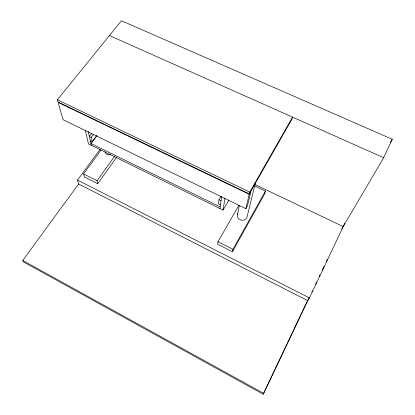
<?xml version="1.0" encoding="UTF-8"?>
<svg xmlns="http://www.w3.org/2000/svg" width="415" height="415" viewBox="0 0 415 415"><rect width="100%" height="100%" fill="white"/><g stroke="black" fill="none" stroke-linecap="round" stroke-linejoin="round"><path stroke-width="0.62" d="M220.925 196.425L218.938 199.765L218.378 203.739L220.479 204.766M219.924 208.522L221.703 196.528M238.833 205.441L217.984 241.738L217.585 244.259L232.421 251.755L264.625 193.95L265.429 191.092L253.902 185.593M85.324 130.274L88.504 143.922L223.042 210.057L224.951 198.111M237.427 214.757L239.424 205.259M232.421 251.755L232.965 249.296L265.429 191.092M245.846 208.698L249.218 194.267L250.925 191.279L247.485 205.809L245.846 208.698L63.028 119.686L58.116 102.355L249.218 194.267M249.291 193.961L249.726 192.093L292.559 117.123L291.921 119.271L249.291 193.961L58.012 101.981L57.379 99.75L121.45 20.75L392.242 139.258L383.652 157.7L341.763 229.018M255.531 182.304L247.07 216.931A4.944 4.389 12.7 0 1 240.659 219.966A4.944 4.389 12.7 0 1 237.847 213.689M100.036 149.379L77.496 180.105L78.627 183.98L22.758 260.501L23.697 262.062L263.224 394.25L306.628 302.577M263.224 394.25L309.128 297.731M311.893 291.895L312.443 290.728M315.483 284.301L316.588 281.967M319.353 276.131L319.908 274.958M322.118 270.29L324.053 266.202M326.263 261.528L327.368 259.193M306.908 301.995L309.455 297.918L344.808 223.166M390.297 142.604L392.242 139.258M223.042 210.057L228.893 200.072M101.125 149.986L83.571 173.958L84.375 176.946L97.769 183.715L116.444 157.518M97.769 183.715L97.084 180.769L114.805 156.004M96.716 135.695L90.911 143.476L220.157 206.924M90.351 140.996L92.255 141.93L96.882 135.731M92.255 141.93L91.248 137.396L93.572 134.299M91.648 133.365L89.324 136.452L91.248 137.396M109.441 35.56L383.652 157.7M254.343 184.239L343.2 226.569M57.379 99.75L249.726 192.093M218.938 199.765L221.071 200.808M83.571 173.958L97.084 180.769M217.984 241.738L232.965 249.296M77.496 180.105L309.455 297.918M78.627 183.98L307.743 300.652M22.758 260.501L263.831 393.436M88.188 131.446L91.326 145.312M110.592 154.629A4.715 3.958 -7.6 0 1 104.943 151.854"/></g></svg>
